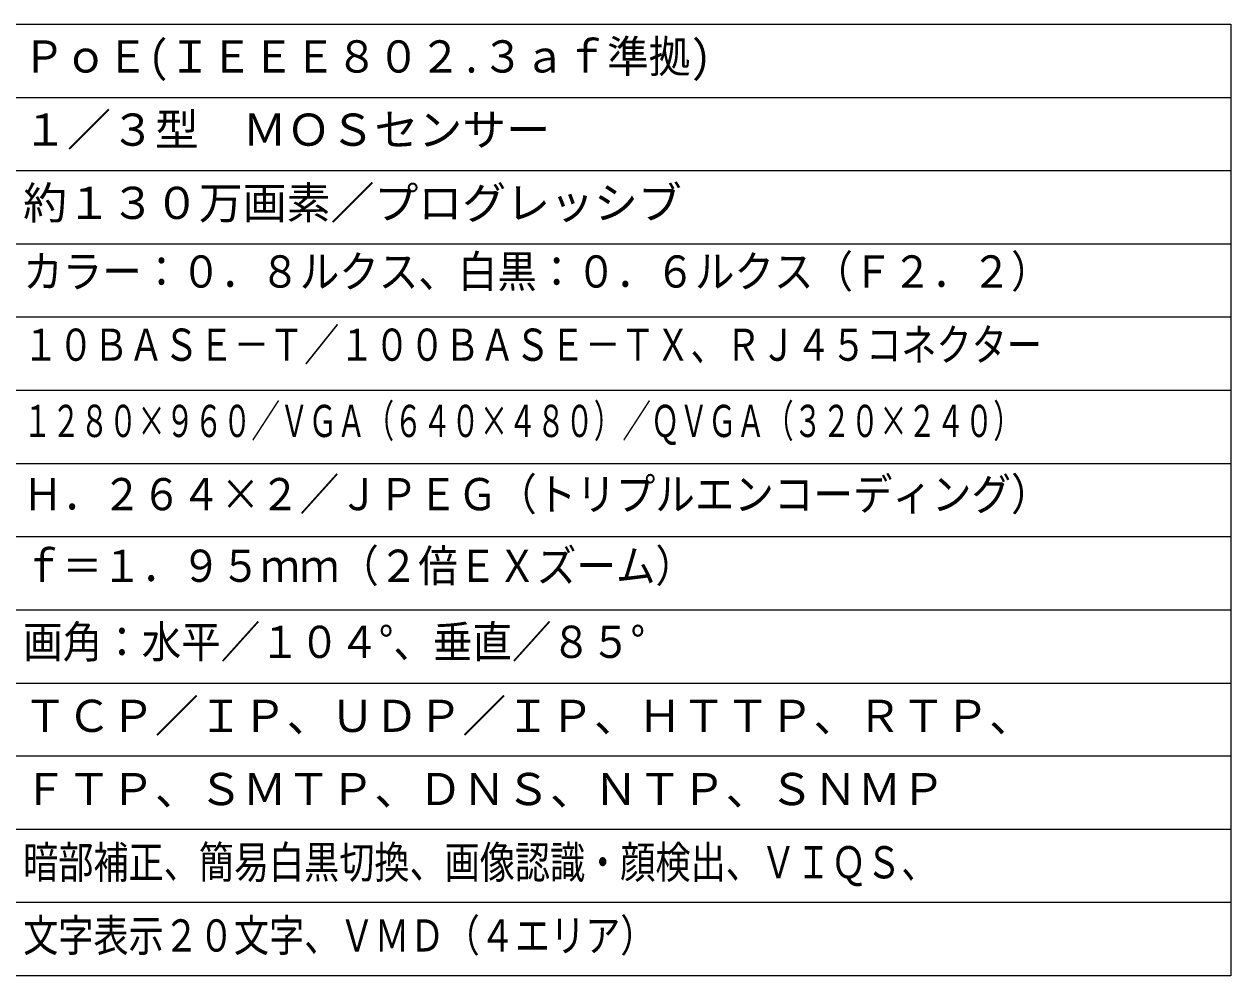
# Model space of a CAD drawing. Units: millimetres, scale not verified. Extents: x -62 to 63, y -56 to 57.
# Drawn here: x -19.9 to 62.5, y -56.3 to 8.7 of the extents above; entities that cross this region are included whole.
import ezdxf
from ezdxf.enums import TextEntityAlignment as Align

# ---------------------------------------------------------------- set-up
doc = ezdxf.new("R2010")
doc.units = ezdxf.units.MM
doc.header["$LTSCALE"] = 0.125
doc.layers.add('0-1_WAKU', color=1, linetype='Continuous', lineweight=18)
doc.layers.add('0-3_MOJI1', color=7, linetype='Continuous')
doc.styles.add('ＭＳ ゴシック', font='')
doc.styles.get('ＭＳ ゴシック').set_extended_font_data('MS Gothic')

msp = doc.modelspace()

# ---------------------------------------------------------------- linework, layer by layer
at = {"layer": '0-1_WAKU', "color": 4}
for p, q in [((-62.4787, 8.6664), (62.5213, 8.6664)), ((62.5213, 8.6664), (62.5213, -56.3336)), ((62.5213, -56.3336), (-62.4787, -56.3336))]:
    msp.add_line(p, q, dxfattribs=at)
at = {"layer": '0-1_WAKU'}
for p, q in [((-62.4787, 3.6664), (62.5213, 3.6664)), ((-62.4787, -1.3336), (62.5213, -1.3336)), ((-62.4787, -6.3336), (62.5213, -6.3336)), ((-62.4787, -11.3336), (62.5213, -11.3336)), ((-62.4787, -16.3336), (62.5213, -16.3336)), ((-62.4787, -21.3336), (62.5213, -21.3336)), ((-62.4787, -26.3336), (62.5213, -26.3336)), ((-62.4787, -31.3336), (62.5213, -31.3336)), ((-62.4787, -36.3336), (62.5213, -36.3336)), ((62.5213, -41.3336), (-62.4787, -41.3336)), ((62.5213, -46.3336), (-62.4787, -46.3336)), ((62.5213, -51.3336), (-62.4787, -51.3336))]:
    msp.add_line(p, q, dxfattribs=at)

# ---------------------------------------------------------------- texts
at = {"layer": '0-3_MOJI1', "style": 'ＭＳ ゴシック'}
for s, width, p in [('ＰｏＥ(ＩＥＥＥ８０２.３ａｆ準拠)', 0.95, (-19.9787, 4.6992)), ('カラー：０．８ルクス、白黒：０．６ルクス（Ｆ２．２）', 0.9, (-19.9787, -9.9866)), ('１０ＢＡＳＥ－Ｔ／１００ＢＡＳＥ－ＴＸ、ＲＪ４５コネクター', 0.8, (-19.9787, -14.9866)), ('１２８０×９６０／ＶＧＡ（６４０×４８０）／ＱＶＧＡ（３２０×２４０）', 0.65, (-19.9787, -20.1927)), ('Ｈ．２６４×２／ＪＰＥＧ（トリプルエンコーディング）', 0.9, (-19.9787, -25.1927)), ('ｆ＝１．９５ｍｍ（２倍ＥＸズーム）', 0.9, (-19.9787, -30.0851)), ('画角：水平／１０４°、垂直／８５°', 0.9, (-19.9787, -35.2802)), ('暗部補正、簡易白黒切換、画像認識・顔検出、ＶＩＱＳ、', 0.8, (-19.9787, -50.3336)), ('文字表示２０文字、ＶＭＤ（４エリア）', 0.8, (-19.9787, -55.3336))]:
    msp.add_text(s, height=2.199, dxfattribs=dict(at, width=width)).set_placement(p, align=Align.BOTTOM_LEFT)
for s, p in [('１／３型\u3000ＭＯＳセンサー', (-19.9787, -0.3008)), ('約１３０万画素／プログレッシブ', (-19.9787, -5.3008)), ('ＴＣＰ／ＩＰ、ＵＤＰ／ＩＰ、ＨＴＴＰ、ＲＴＰ、', (-19.9787, -40.3336)), ('ＦＴＰ、ＳＭＴＰ、ＤＮＳ、ＮＴＰ、ＳＮＭＰ', (-19.9787, -45.3336))]:
    msp.add_text(s, height=2.199, dxfattribs=at).set_placement(p, align=Align.BOTTOM_LEFT)

doc.saveas('drawing.dxf')
